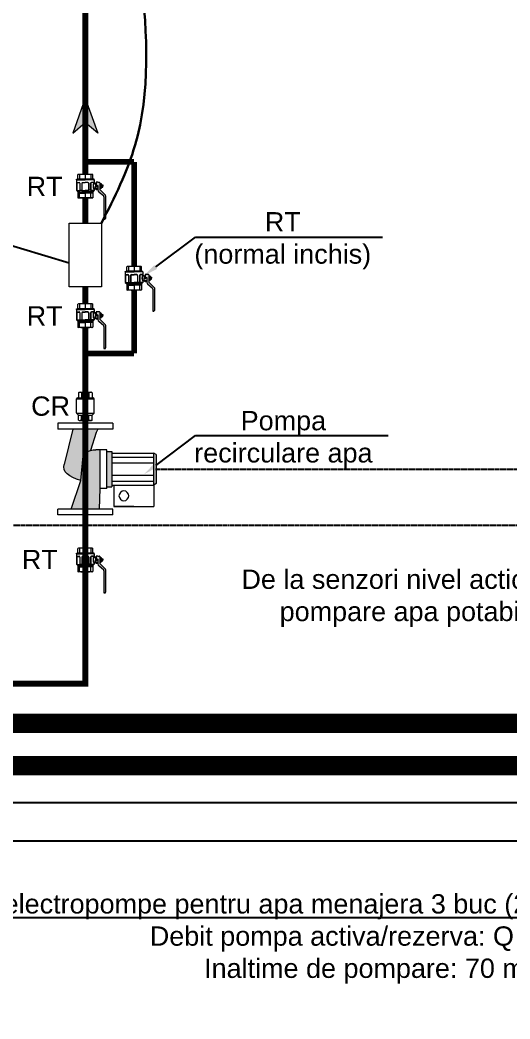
# Model space of a CAD drawing. Header units: millimetres. Extents: x 0 to 53377, y 0 to 36189.
# Drawn here: x 27471 to 30010, y 25508 to 30679 of the extents above; entities that cross this region are included whole.
import ezdxf
from ezdxf import colors
from ezdxf.entities.mleader import LeaderData, LeaderLine
from ezdxf.enums import TextEntityAlignment as Align
from ezdxf.math import Vec2, Vec3

# ---------------------------------------------------------------- set-up
doc = ezdxf.new("R2010")
doc.units = ezdxf.units.MM
doc.linetypes.add('ACAD_ISO07W100', pattern=[3, 0, -3])
for name, color, linetype, lineweight in [('IS_TEXT', 7, 'Continuous', 5), ('MC-SAN-ECHIPAMENTE', 7, 'Continuous', 0), ('SAN-MC-Circuit_Informatii', 83, 'ACAD_ISO07W100', 25), ('SAN-MC-COLD WATER', 5, 'Continuous', 30), ('SAN-MC-GRAY WATER', 6, 'GW_LINE', 30), ('SAN-MC-VALVE', 7, 'Continuous', 5)]:
    doc.layers.add(name, color=color, linetype=linetype, lineweight=lineweight)
for name, color, linetype in [('MC-SAN-VANE', 7, 'Continuous'), ('S_ECHIPAMENTE', 7, 'Continuous'), ('SAN-MC-TEXT', 7, 'Continuous')]:
    doc.layers.add(name, color=color, linetype=linetype)
doc.styles.add('CP_ATTR', font='romans.shx')
doc.styles.add('MC-1_la_050', font='arial.ttf', dxfattribs={"height": 0.1})
doc.styles.get("Standard").update_dxf_attribs({"font": 'arial.ttf'})
doc.linetypes.add('GW_LINE', pattern='A,50,15,["GW",Standard,S=0.1,R=0,X=2.5,Y=-6],-30', length=95)
doc.dimstyles.get("Standard").update_dxf_attribs({"dimtxt": 0.18, "dimasz": 0.18, "dimexe": 0.18, "dimexo": 0.0625, "dimgap": 0.09, "dimtad": 0, "dimtih": 1, "dimtoh": 1, "dimdec": 4, "dimzin": 0, "dimdsep": 46, "dimtxsty": 'Standard', "dimcen": 0.09, "dimadec": 0, "dimazin": 0, "dimtfac": 1, "dimtdec": 4, "dimtofl": 0, "dimtmove": 0, "dimatfit": 3, "dimfxl": 1, "dimtolj": 1, "dimtzin": 0, "dimarcsym": 0})

# ---------------------------------------------------------------- blocks, each defined once
blk = doc.blocks.new('VANE')
at = {"layer": 'MC-SAN-VANE', "lineweight": 5}
h = blk.add_hatch(color=1, dxfattribs=at)
h.dxf.hatch_style = 1
h.paths.add_polyline_path([(104801.9372005011, 148969.4993944403), (104817.1781605011, 148969.7734704467), (104818.4126977987, 148969.5311504772), (104819.1461958873, 148969.1138995579), (104819.8487093789, 148968.3875409943), (104820.0368874804, 148968.0867491213), (104820.3393242124, 148967.3280487963), (104820.4440696147, 148966.5075558899), (104820.4440696147, 148931.9352122297), (104820.6926690334, 148930.6854082627), (104821.4006208811, 148929.6258726058), (104848.8807943059, 148902.145716642), (104849.5887474088, 148901.0861746882), (104849.8373605011, 148899.8363628371), (104849.8373605011, 148782.2007984467), (104848.8807837935, 148779.8914497111), (104846.5714405012, 148778.9348784467), (104841.1282405012, 148778.9348784467), (104841.1282296147, 148893.5657908361), (104840.9441383603, 148895.105602399), (104840.5162454644, 148896.326269147), (104839.752691503, 148897.575464716), (104838.7949696132, 148898.5694754567), (104816.4794511283, 148917.294428995), (104813.9134943775, 148920.0041872986), (104813.042203905, 148921.2884891865), (104812.1762676485, 148922.9024426677), (104811.2661470554, 148925.3472675835), (104810.7753707382, 148927.7546394567), (104810.6463096148, 148929.8036334222), (104810.6463096148, 148953.4438704467), (104801.9372005011, 148953.4438704467)])
at = {"layer": 'MC-SAN-VANE', "linetype": 'Continuous', "lineweight": 5}
for p, q in [((104699.2784485011, 148984.9998208979), (104705.5525425853, 148986.6809689629)), ((104699.2784485011, 148984.9998208979), (104745.0013285011, 148984.9998208979)), ((104699.2784485011, 148981.7339008979), (104699.2784485011, 148984.9998208979)), ((104745.0013285011, 148981.7339008979), (104699.2784485011, 148981.7339008979)), ((104699.2784485011, 148981.7339008979), (104699.2784485011, 148927.8462208979)), ((104699.2784485011, 148981.7339008979), (104701.7278885011, 148981.7339008979)), ((104699.2784485011, 148981.7339008979), (104699.9617442835, 148981.7339008979)), ((104700.0949285011, 148981.7339008979), (104701.0503842835, 148981.7339008979)), ((104701.0503842835, 148981.7339008979), (104745.0013285011, 148981.7339008979)), ((104709.0762085011, 149010.5828608979), (104706.3546085011, 149009.0115396947)), ((104706.3546085011, 148987.7312129078), (104706.3546085011, 149009.0115396947)), ((104706.3546085011, 148986.8958831073), (104783.6480485011, 148986.8958831073)), ((104715.4224095826, 149009.0115396947), (104715.4224095826, 148986.8958831073)), ((104745.0013285011, 149009.0115396947), (104745.0013285011, 148986.8958831073)), ((104790.7242085011, 148984.9998208979), (104745.0013285011, 148984.9998208979)), ((104790.7242085011, 148981.7339008979), (104745.0013285011, 148981.7339008979)), ((104788.9522727187, 148981.7339008979), (104745.0013285011, 148981.7339008979)), ((104774.5802474196, 149009.0115396947), (104774.5802474196, 148986.8958831073)), ((104780.9264485011, 149010.5828608979), (104783.6480485011, 149009.0115396947)), ((104783.6480485011, 148987.726344374), (104783.6480485011, 149009.0115396947)), ((104790.7242085011, 148984.9998208979), (104784.4495426236, 148986.6811221754)), ((104787.4582885011, 148981.7339008979), (104790.7242085011, 148981.7339008979)), ((104789.9077285011, 148981.7339008979), (104788.9522727187, 148981.7339008979)), ((104790.7242085011, 148981.7339008979), (104790.0409127187, 148981.7339008979)), ((104790.7242085011, 148981.7339008979), (104790.7242085011, 148984.9998208979)), ((104790.7242085011, 148981.7339008979), (104790.7242085011, 148964.8599808979)), ((104700.3670885011, 148965.404300898), (104700.3670885011, 148926.7575808979)), ((104702.5443685011, 148968.6702208979), (104713.1174361363, 148968.6702208979)), ((104702.5443685011, 148967.5815808979), (104713.1174361363, 148967.5815808979)), ((104716.3833561363, 148964.3156608979), (104716.3833561363, 148926.7575808979)), ((104717.4719961363, 148964.3156608979), (104717.4719961363, 148926.7575808979)), ((104726.7635820819, 148964.3156608979), (104726.7635820819, 148926.7575808979)), ((104727.8522220819, 148964.3156608979), (104727.8522220819, 148926.7575808979)), ((104731.1181420819, 148968.6702208979), (104745.0013285011, 148968.6702208979)), ((104731.1181420819, 148967.5815808979), (104745.0013285011, 148967.5815808979)), ((104758.8845149203, 148968.6702208979), (104745.0013285011, 148968.6702208979)), ((104758.8845149203, 148967.5815808979), (104745.0013285011, 148967.5815808979)), ((104762.1504349203, 148964.3156608979), (104762.1504349203, 148926.7575808979)), ((104763.2390749203, 148964.3156608979), (104763.2390749203, 148926.7575808979)), ((104772.5306390931, 148964.3156608979), (104772.5306390931, 148926.7575808979)), ((104773.6192790931, 148964.3156608979), (104773.6192790931, 148926.7575808979)), ((104787.4582885011, 148968.6702208979), (104776.8851990931, 148968.6702208979)), ((104787.4582885011, 148967.5815808979), (104776.8851990931, 148967.5815808979)), ((104789.6355685011, 148965.404300898), (104789.6355685011, 148964.8599808979)), ((104789.6355685011, 148935.466700898), (104789.6355685011, 148926.7575808979)), ((104790.7242085011, 148963.7713408979), (104796.4940005011, 148963.7713408979)), ((104790.7242085011, 148936.5553408979), (104796.4940005011, 148936.5553408979)), ((104790.7242085011, 148935.466700898), (104790.7242085011, 148927.8462208979)), ((104797.5826405011, 148962.6827008979), (104797.5826405011, 148950.1633408979)), ((104797.5826405011, 148962.1383808979), (104801.9372005011, 148962.1383808979)), ((104797.5826405011, 148937.6439808979), (104797.5826405011, 148950.1633408979)), ((104797.5826405011, 148938.188300898), (104810.6463205011, 148938.188300898)), ((104798.3514816147, 148952.8849408979), (104805.5297125011, 148952.8849408979)), ((104798.3514816147, 148952.8849408979), (104798.3514816147, 148947.4417408979)), ((104798.3514816147, 148947.4417408979), (104805.5297125011, 148947.4417408979)), ((104801.7884051859, 148952.3406208979), (104801.7884051859, 148947.9860608979)), ((104801.9372005011, 148969.4993944403), (104801.9372005011, 148953.4438704467)), ((104810.6463205011, 148969.4993944403), (104801.9372005011, 148969.4993944403)), ((104801.9372005011, 148953.4438704467), (104810.6463205011, 148953.4438704467)), ((104801.9372005011, 148930.8272873556), (104801.9372005011, 148938.188300898)), ((104810.6463205011, 148930.8272873556), (104801.9372005011, 148930.8272873556)), ((104806.0740325011, 148947.9860608979), (104806.0740325011, 148952.3406208979)), ((104810.6463205011, 148969.7734704467), (104817.1781605011, 148969.7734704467)), ((104810.6463205011, 148969.4993944403), (104810.6463205011, 148969.7734704467)), ((104810.6463205011, 148953.4438704467), (104810.6463205011, 148929.8036391636)), ((104820.4440805011, 148966.5075504468), (104820.4440805011, 148950.1633408979)), ((104820.4440805011, 148950.1633408979), (104820.4440805011, 148931.9352180563)), ((104821.4006249235, 148929.6258642515), (104848.8807943059, 148902.145716642)), ((104822.0770405011, 148961.6086704467), (104825.8872805011, 148961.6086704467)), ((104822.0770405011, 148938.7472304467), (104825.8872805011, 148938.7472304467)), ((104829.1532005011, 148958.3427504468), (104829.1532005011, 148950.1779504467)), ((104829.1532005011, 148957.1051844947), (104829.3709285011, 148957.2541104468)), ((104829.1532005011, 148956.3064710996), (104829.3702099987, 148957.1051844947)), ((104829.1532005011, 148957.1051844947), (104829.3709285011, 148957.1051844947)), ((104829.1532005011, 148957.1051844947), (104829.3702099987, 148957.1051844947)), ((104829.3709285011, 148957.1051844947), (104829.1532005011, 148957.1051844947)), ((104829.3709285011, 148956.3064710996), (104829.1532005011, 148956.3064710996)), ((104829.1532005011, 148954.7372836307), (104829.3709285011, 148956.2895971795)), ((104829.3709285011, 148954.7372836307), (104829.1532005011, 148954.7372836307)), ((104829.1532005011, 148952.6088617939), (104829.3709285011, 148954.7154890579)), ((104829.3709285011, 148952.6088617939), (104829.1532005011, 148952.6088617939)), ((104829.1532005011, 148950.1779504467), (104829.3709285011, 148952.5868930387)), ((104829.3709285011, 148950.1779504467), (104829.1532005011, 148950.1779504467)), ((104829.1532005011, 148942.0131504467), (104829.1532005011, 148950.1779504467)), ((104829.1532005011, 148947.7470173267), (104829.3709285011, 148950.1779504467)), ((104829.1532005011, 148945.6185954899), (104829.3709285011, 148947.7470173267)), ((104829.3709285011, 148947.7470173267), (104829.1532005011, 148947.7470173267)), ((104829.1532005011, 148944.0494080211), (104829.3709285011, 148945.6185954899)), ((104829.3709285011, 148945.6185954899), (104829.1532005011, 148945.6185954899)), ((104829.1532005011, 148943.2507163987), (104829.3709285011, 148944.0494080211)), ((104829.3709285011, 148944.0494080211), (104829.1532005011, 148944.0494080211)), ((104829.1532005011, 148943.1017904467), (104829.3709285011, 148943.2507163987)), ((104829.3709285011, 148943.2507163987), (104829.1532005011, 148943.2507163987)), ((104829.1532005011, 148943.1017904467), (104830.8929343123, 148943.1017904467)), ((104829.3709285011, 148957.2541104468), (104830.8929343123, 148957.2541104468)), ((104830.8929343123, 148957.2541104468), (104830.8929343123, 148950.1779504467)), ((104831.3304805011, 148955.6211504467), (104830.8929343123, 148957.2541104468)), ((104830.8929343123, 148950.1779504467), (104834.7110125203, 148950.1779504467)), ((104830.8929343123, 148943.1017904467), (104830.8929343123, 148950.1779504467)), ((104831.3304805011, 148944.7347504467), (104830.8929343123, 148943.1017904467)), ((104831.3304805011, 148955.6211504467), (104835.1407205011, 148955.6211504467)), ((104831.3304805011, 148944.7347504467), (104835.1407205011, 148944.7347504467)), ((104835.1407205011, 148955.6211504467), (104835.1407205011, 148950.1779504467)), ((104835.1407205011, 148944.7347504467), (104835.1407205011, 148950.1779504467)), ((104699.2784485011, 148927.8462208979), (104706.3546085011, 148920.7700608979)), ((104700.3670885011, 148926.7575808979), (104717.4719961363, 148926.7575808979)), ((104706.3546085011, 148920.7700608979), (104706.3546085011, 148889.7199143635)), ((104706.3546085011, 148920.7700608979), (104745.0013285011, 148920.7700608979)), ((104706.3546085011, 148913.1495808979), (104745.0013285011, 148913.1495808979)), ((104709.1415704467, 148888.1108608979), (104706.3546085011, 148889.7199143635)), ((104780.8610647827, 148888.1108608979), (104709.1415704467, 148888.1108608979)), ((104715.4224095826, 148889.7199143635), (104715.4224095826, 148913.1495808979)), ((104717.4719961363, 148927.8462208979), (104726.7635820819, 148927.8462208979)), ((104726.7635820819, 148926.7575808979), (104745.0013285011, 148926.7575808979)), ((104763.2390749203, 148926.7575808979), (104745.0013285011, 148926.7575808979)), ((104783.6480485011, 148920.7700608979), (104745.0013285011, 148920.7700608979)), ((104745.0013285011, 148913.1495808979), (104745.0013285011, 148889.7199143635)), ((104783.6480485011, 148913.1495808979), (104745.0013285011, 148913.1495808979)), ((104772.5306390931, 148927.8462208979), (104763.2390749203, 148927.8462208979)), ((104789.6355685011, 148926.7575808979), (104772.5306390931, 148926.7575808979)), ((104774.5802474196, 148889.7199143635), (104774.5802474196, 148913.1495808979)), ((104780.8610647827, 148888.1108608979), (104783.6480485011, 148889.7199143635)), ((104790.7242085011, 148927.8462208979), (104783.6480485011, 148920.7700608979)), ((104783.6480485011, 148920.7700608979), (104783.6480485011, 148889.7199143635)), ((104838.7949801619, 148898.5694689235), (104816.4794495763, 148917.2944252883)), ((104841.1282405011, 148893.5657964371), (104841.1282405011, 148778.9348784467)), ((104849.8373605011, 148899.8363628371), (104849.8373605011, 148782.2007984467)), ((104841.1282405011, 148779.2546337875), (104841.4479740691, 148778.9348784467)), ((104841.1282405011, 148778.9348784467), (104846.5714405011, 148778.9348784467))]:
    blk.add_line(p, q, dxfattribs=at)
at = {"layer": 'MC-SAN-VANE', "lineweight": 5}
blk.add_line((104780.9264485012, 149010.5828608979), (104709.0762085011, 149010.5828608979), dxfattribs=at)
at = {"layer": 'MC-SAN-VANE', "linetype": 'Continuous', "lineweight": 5}
for centre, radius, start, end in [((104705.2659685011, 148987.7312129078), 1.08864, 285.0001638854335, 0), ((104710.8885090419, 149003.2561270671), 7.326733830778667, 51.77027184964861, 128.2297281503514), ((104730.2118690419, 148940.1971367793), 70.38572411866541, 77.8706061102318, 102.1293938897682), ((104759.7907879603, 148940.1971367793), 70.38572411865243, 77.8706061102318, 102.1293938897682), ((104779.1141479604, 149003.2561270671), 7.326733830780834, 51.77027184964861, 128.2297281503514), ((104784.7366776147, 148987.7312129078), 1.08864, 180, 254.9998361145665), ((104702.5443630579, 148966.4929354547), 2.17728, 90, 180), ((104702.5443630579, 148965.4042954547), 2.17728, 90, 180), ((104713.1174415795, 148964.3156554547), 4.354559999999999, 0, 90), ((104713.1174415795, 148964.3156554547), 3.26592, 0, 90), ((104731.1181366387, 148964.3156554547), 4.354559999999999, 90, 180), ((104731.1181366387, 148964.3156554547), 3.26592, 90, 180), ((104758.8845094771, 148964.3156554547), 4.354559999999999, 0, 90), ((104758.8845094771, 148964.3156554547), 3.26592, 0, 90), ((104776.8852045363, 148964.3156554547), 4.354559999999999, 90, 180), ((104776.8852045363, 148964.3156554547), 3.26592, 90, 180), ((104787.4582830579, 148966.4929354547), 2.17728, 0, 90), ((104787.4582830579, 148965.4042954547), 2.17728, 0, 90), ((104790.7242030579, 148964.8599754547), 1.08864, 180, 270), ((104790.7242030579, 148935.4666954546), 1.08864, 90, 180), ((104791.8128430579, 148964.8599754547), 1.08864, 180, 270), ((104791.8128430579, 148935.4666954546), 1.08864, 90, 180), ((104796.4939950579, 148962.6826954547), 1.08864, 0, 90), ((104796.4939950579, 148937.6439754547), 1.08864, 270, 0), ((104802.3327197427, 148952.3406154547), 0.5443199999999999, 90, 180), ((104802.3327197427, 148947.9860554547), 0.5443199999999999, 180, 270), ((104805.5297070579, 148952.3406154547), 0.5443199999999999, 0, 90), ((104805.5297070579, 148947.9860554547), 0.5443199999999999, 270, 0), ((104826.9759096147, 148929.8036334222), 16.3296, 180, 230.0000277789565), ((104817.1781496147, 148966.5075558899), 3.26592, 0, 90), ((104822.0770296147, 148963.2416358899), 1.63296, 180, 270), ((104822.0770296147, 148937.1142758899), 1.63296, 90, 180), ((104823.7099896147, 148931.9352122297), 3.26592, 180, 224.9996388914557), ((104825.8872696147, 148958.3427558899), 3.26592, 0, 90), ((104825.8872696147, 148942.0131558899), 3.26592, 270, 0), ((104819.2687466768, 148953.7160305185), 12.15069936369409, 343.0711944507831, 16.92880833811341), ((104819.332661927, 148946.6398703734), 12.08956805895613, 342.9829888881513, 17.01700833560215), ((104825.1742194106, 148952.9089671827), 9.920124758723007, 344.0200666730858, 15.97993055170788), ((104825.1742194106, 148947.4469337107), 9.920124758723007, 344.020069448292, 15.97993332691417), ((104710.8885090419, 148895.3030728608), 7.192211962924832, 230.9210771610344, 309.0789228389656), ((104730.2118690419, 148956.8833314477), 68.77247054979577, 257.5815907563045, 282.4184092436955), ((104759.7907879603, 148956.8833314477), 68.77247054978793, 257.5815907563045, 282.4184092436955), ((104779.1141479604, 148895.3030728608), 7.192211962925527, 230.9210771610344, 309.0789228389656), ((104834.5963896147, 148893.5657908361), 6.53184, 0, 50.00006667401478), ((104846.5714296147, 148899.8363639922), 3.26592, 0, 44.99989444550913), ((104846.5714296147, 148782.2008038899), 3.26592, 270, 0)]:
    blk.add_arc(centre, radius, start, end, dxfattribs=at)
for centre, major_axis, ratio, start_param, end_param in [((104789.9544148275, 148950.1633354547), (-4.263868610459944e-15, -13.92685176959958), 0.3553911587178824, 3.141592653589793, 6.283185307179586), ((104791.2685230579, 148950.1633354547), (-0.5443202537656929, -13.6079999898492), 0.3430409730830211, 3.141592653589466, 6.283185307179259)]:
    blk.add_ellipse(centre, major_axis=major_axis, ratio=ratio, start_param=start_param, end_param=end_param, dxfattribs=at)
blk = doc.blocks.new('VANE CLAPETA')
at = {"layer": 'MC-SAN-VANE', "linetype": 'Continuous', "lineweight": 5}
for p, q in [((104379.1623001677, 148638.9406444809), (104376.7005894486, 148634.6768364419)), ((104376.7005894486, 148634.6768364419), (104376.7005894486, 148572.0023120633)), ((104376.7005894486, 148576.8856222526), (104376.7005894486, 148629.7935262526)), ((104379.1623001677, 148638.9406444809), (104404.8819234989, 148638.9406444809)), ((104379.1623001677, 148638.9406444809), (104404.8819234989, 148638.9406444809)), ((104379.1623001677, 148622.214511064), (104404.8819234989, 148622.214511064)), ((104379.1623001677, 148620.6497909626), (104404.8819234989, 148620.6497909626)), ((104404.3408330766, 148638.8955468785), (104404.3408330766, 148567.7836016268)), ((104404.8819234989, 148638.9406444809), (104413.8564233791, 148647.6512224978)), ((104415.4952632847, 148647.7516016348), (104415.4952632847, 148559.6787192259)), ((104417.7791081946, 148649.2418674413), (104489.4179448172, 148649.2418674413)), ((104417.9704550419, 148649.2418674413), (104487.1852453588, 148649.2418674413)), ((104489.4179448172, 148649.2418674413), (104489.4179448172, 148557.4372810639)), ((104495.0501280304, 148643.609684228), (104495.0501280304, 148563.0694642773)), ((104521.454073953, 148638.9406444809), (104495.0681276754, 148638.9406444809)), ((104521.454073953, 148638.9406444809), (104495.0681276754, 148638.9406444809)), ((104521.454073953, 148622.214511064), (104495.0681276754, 148622.214511064)), ((104521.454073953, 148620.6497909626), (104495.0681276754, 148620.6497909626)), ((104521.454073953, 148638.9406444809), (104523.9157846722, 148634.6768364419)), ((104523.9157846722, 148634.6768364419), (104523.9157846722, 148572.0023120633)), ((104523.9157846722, 148634.6768364419), (104523.9157846722, 148572.0023120633)), ((104379.1623001677, 148567.7385040243), (104376.7005894486, 148572.0023120633)), ((104379.1623001677, 148586.0303142671), (104404.8819234989, 148586.0303142671)), ((104379.1623001677, 148584.4655941656), (104404.8819234989, 148584.4655941656)), ((104379.1623001677, 148567.7385040243), (104404.8819234989, 148567.7385040243)), ((104379.1623001677, 148567.7385040243), (104404.8819234989, 148567.7385040243)), ((104404.8819234989, 148567.7385040243), (104413.8564233791, 148559.0279260075)), ((104521.454073953, 148586.0303142671), (104495.0681276754, 148586.0303142671)), ((104521.454073953, 148584.4655941656), (104495.0681276754, 148584.4655941656)), ((104521.454073953, 148567.7385040243), (104495.0681276754, 148567.7385040243)), ((104521.454073953, 148567.7385040243), (104495.0681276754, 148567.7385040243)), ((104521.454073953, 148567.7385040243), (104523.9157846722, 148572.0023120633)), ((104417.7791081946, 148557.4372810639), (104489.4179448172, 148557.4372810639)), ((104417.9704550419, 148557.4372810639), (104487.1852453588, 148557.4372810639))]:
    blk.add_line(p, q, dxfattribs=at)
at = {"layer": 'MC-SAN-VANE', "lineweight": 5}
for p, q in [((104440.7438543469, 148605.1087933058), (104430.6491771918, 148610.9369117511)), ((104440.9579641682, 148610.9369117511), (104430.6491771918, 148610.9369117511)), ((104430.6491771918, 148599.2806748604), (104440.7438543469, 148605.1087933058)), ((104440.9579641682, 148599.2806748604), (104430.6491771918, 148599.2806748604)), ((104446.1683020583, 148607.928850618), (104440.9579641682, 148610.9369117511)), ((104446.1683020583, 148602.2887359935), (104440.9579641682, 148599.2806748604)), ((104467.291812977, 148607.928850618), (104446.1683020583, 148607.928850618)), ((104467.291812977, 148602.2887359935), (104446.1683020583, 148602.2887359935)), ((104464.3442879331, 148612.3939413624), (104467.291812977, 148607.928850618)), ((104477.6501323964, 148605.1087933058), (104464.3442879331, 148612.3939413624)), ((104477.6501323964, 148605.1087933058), (104464.3442879331, 148597.8236452491)), ((104464.3442879331, 148597.8236452491), (104467.291812977, 148602.2887359935))]:
    blk.add_line(p, q, dxfattribs=at)
at = {"layer": 'MC-SAN-VANE', "linetype": 'Continuous', "lineweight": 5}
for centre, radius, start, end in [((104393.497212809, 148630.1863977471), 16.7966233602848, 148.5878333819766, 211.4121666180234), ((104444.4180005399, 148603.3395742527), 67.7174110912179, 164.5036123889893, 180), ((104417.7791081946, 148643.609684228), 5.632183213337642, 90, 134.1450144200092), ((104489.4179448172, 148643.609684228), 5.632183213337642, 0, 90), ((104507.1191613119, 148630.1863977471), 16.7966233602848, 328.5878333819765, 31.41216661802346), ((104456.1983735809, 148603.3395742527), 67.7174110912179, 0, 15.49638761101068), ((104444.4180005399, 148603.3395742527), 67.7174110912179, 180, 195.4963876110106), ((104393.497212809, 148576.4927507582), 16.7966233602848, 148.5878333819766, 211.4121666180234), ((104456.1983735809, 148603.3395742527), 67.7174110912179, 344.5036123889893, 0), ((104507.1191613119, 148576.4927507582), 16.7966233602848, 328.5878333819765, 31.41216661802346), ((104417.7791081946, 148563.0694642773), 5.632183213337642, 225.8549855799908, 270), ((104489.4179448172, 148563.0694642773), 5.632183213337642, 270, 0)]:
    blk.add_arc(centre, radius, start, end, dxfattribs=at)
blk = doc.blocks.new('Pompa Circulatie')
at = {"layer": 'IS_TEXT'}
h = blk.add_hatch(color=124, dxfattribs=at)
edge = h.paths.add_edge_path()
edge.add_line((168766.3227080945, -192364.0365813712), (168778.6618515222, -192338.1092631429))
edge.add_line((168778.6618515222, -192338.1092631429), (168595.2403940273, -192338.1092631429))
edge.add_line((168595.2403940273, -192338.1092631429), (168531.6853056019, -192598.837837776))
edge.add_ellipse((168739.8657435682, -192618.1455247015), major_axis=(-211.7006002730153, 1.613635574257978e-11), ratio=0.5022104817898779, start_angle=349.5368714559509, end_angle=426.0144438602741)
edge.add_line((168653.8081091084, -192715.2829869096), (168669.6333160679, -192537.9092631495))
edge.add_ellipse((168763.6589647598, -192537.9092631433), major_axis=(-94.02564869174967, 2.207368504400977e-11), ratio=0.5025224569838652, start_angle=294.6584157695812, end_angle=360, ccw=False)
edge.add_line((168724.4307509263, -192494.9679330687), (168766.3227080945, -192364.0365813712))
edge = h.paths.add_edge_path()
edge.add_line((168792.8793838733, -192490.6592631432), (168763.6486532402, -192490.6592631431))
edge.add_ellipse((168762.7088286821, -192535.5343119693), major_axis=(-89.28105523694838, 1.886344105925786e-10), ratio=0.5026546246885002, start_angle=269.3968600054681, end_angle=295.3930076938772)
edge.add_ellipse((168763.6589647598, -192537.9092631433), major_axis=(-94.02564869174967, 2.207368504400977e-11), ratio=0.5025224569838652, start_angle=294.6504528275801, end_angle=360.0000000000268)
edge.add_line((168669.6333160684, -192537.9092631435), (168653.8081091085, -192715.2829869095))
edge.add_line((168653.8081091085, -192715.2829869095), (168583.0301833825, -192926.7092631439))
edge.add_line((168583.0301833825, -192926.7092631439), (168788.7657404555, -192926.7092631439))
edge.add_line((168788.7657404555, -192926.7092631439), (168792.8793838733, -192774.1592631446))
edge.add_line((168792.8793838733, -192774.1592631446), (168792.8793838733, -192490.6592631432))
h = blk.add_hatch(color=124, dxfattribs=at)
h.paths.add_polyline_path([(168880.3892734945, -192502.4717631432), (168844.0168161056, -192502.4717631432), (168844.0168161056, -192762.3467631436), (168880.3892734945, -192762.3467631436)])
h.paths.add_polyline_path([(169207.0434287208, -192526.0967631432), (169191.2686655479, -192514.2842631432), (169191.2686655479, -192750.5342631436), (169207.0434287208, -192738.7217631436)])
at = {"layer": 'IS_TEXT', "lineweight": 9}
for p, q in [((168888.4434287149, -192294.9092631429), (168483.4434287075, -192294.9092631429)), ((168483.4434287075, -192294.9092631429), (168483.4434287075, -192338.1092631429)), ((168888.4434287149, -192294.9092631429), (168888.4434287149, -192338.1092631429)), ((168888.4434287149, -192338.1092631429), (168483.4434287075, -192338.1092631429)), ((168595.2403940273, -192338.1092631429), (168531.6853056021, -192598.8378377755)), ((168766.3227080945, -192364.0365813712), (168724.4228901441, -192494.9925015756)), ((168778.6618515222, -192338.1092631429), (168766.3227080945, -192364.0365813712)), ((168844.0168161056, -192490.6592631432), (168763.64865324, -192490.6592631432)), ((168792.8793838733, -192490.6592631432), (168792.8793838733, -192774.1592631436)), ((168844.0168161056, -192774.1592631436), (168844.0168161056, -192490.6592631432)), ((168844.0168161056, -192502.4717631432), (168880.3892734945, -192502.4717631432)), ((168880.3434287148, -192514.2842631432), (169191.2686655479, -192514.2842631432)), ((168880.3892734945, -192502.4717631432), (168880.3892734945, -192762.3467631436)), ((169191.2686655479, -192750.5342631436), (169191.2686655479, -192514.2842631432)), ((169207.0434287208, -192526.0967631432), (169191.2686655479, -192514.2842631432)), ((168653.8081091085, -192715.2829869096), (168669.6333160681, -192537.9092631433)), ((168880.3434287148, -192544.3021735635), (169191.2686655479, -192544.3021735635)), ((168880.3434287148, -192587.0009418516), (169191.2686655479, -192587.0009418516)), ((169207.0434287208, -192526.0967631432), (169207.0434287208, -192738.7217631436)), ((168583.0301833825, -192926.7092631439), (168653.8081091085, -192715.2829869096)), ((168880.3434287148, -192677.8175844353), (169191.2686655479, -192677.8175844353)), ((168880.3434287148, -192720.5163527232), (169191.2686655479, -192720.5163527232)), ((169207.0434287208, -192738.7217631436), (169191.2686655479, -192750.5342631436)), ((168792.8793838733, -192774.1592631436), (168788.7657404556, -192926.7092631439)), ((168844.0168161056, -192774.1592631436), (168792.8793838733, -192774.1592631436)), ((168844.0168161056, -192762.3467631436), (168880.3892734945, -192762.3467631436)), ((168880.3434287148, -192750.5342631436), (169191.2686655479, -192750.5342631436)), ((168896.0832279226, -192750.5342631436), (168896.0832279226, -192907.8092631438)), ((169191.2686655479, -192750.5342631436), (169191.2686655479, -192907.8092631438)), ((168888.4434287149, -192926.7092631439), (168483.4434287075, -192926.7092631439)), ((168483.4434287075, -192969.909263144), (168483.4434287075, -192926.7092631439)), ((168888.4434287149, -192969.909263144), (168888.4434287149, -192926.7092631439)), ((168896.0832279226, -192907.8092631438), (169191.2686655479, -192907.8092631438)), ((169043.6759467352, -192907.8092631438), (168896.0832279226, -192907.8092631438)), ((168888.4434287149, -192969.909263144), (168483.4434287075, -192969.909263144))]:
    blk.add_line(p, q, dxfattribs=at)
at = {"layer": 'IS_TEXT', "lineweight": 9, "extrusion": (0, 0, -1)}
for centre, major_axis, ratio, start_param, end_param in [((168763.6589647598, -192537.9092631433), (-94.02564869174967, 2.207368504400977e-11), 0.5025224569838652, -4.671818487622659e-13, 1.140564762846077), ((168762.7088286821, -192535.5343119693), (-89.28105523694838, 1.886344105925786e-10), 0.5026546246885002, 1.127604735552486, 1.581323105549939), ((168739.8657435682, -192618.1455247015), (-211.7006002730153, 1.613635574257978e-11), 0.5022104817898779, -1.152169399234739, 0.182616043153057), ((168969.8795873289, -192829.1717631437), (25.30542345593979, 25.30542345593979), 0.9999999999980211, 2.356194490191355, 8.639379797370943)]:
    blk.add_ellipse(centre, major_axis=major_axis, ratio=ratio, start_param=start_param, end_param=end_param, dxfattribs=at)
at = {"layer": 'IS_TEXT', "linetype": 'ByBlock', "lineweight": 9, "style": 'CP_ATTR', "text_generation_flag": 4, "flags": 9}
for tag, height, width, p in [('ARTICLE', 0.0001349999802187085, 1.000000146532418, (168686.0292705768, -192294.662070213)), ('NAME', 0.000135000009322539, 0.9999999309484723, (168686.0293209915, -192294.6610031191)), ('OTHER', 0.0001349999802187085, 1.000000146521639, (168686.0293141029, -192294.6614701244)), ('FLOW', 0.0001349999802187085, 1.000000146532418, (168686.0295968541, -192294.6610031191)), ('PN', 0.0001349999802187085, 1.000000146532418, (168686.0295968563, -192294.6615074876)), ('PRODUCER', 0.0001349999802187085, 1.000000146532418, (168686.0295968519, -192294.6617534203)), ('CHARACTER', 0.000135000009322539, 0.9999999309484723, (168686.0298727189, -192294.6610031191)), ('WEIGHT', 0.000135000009322539, 0.9999999309376931, (168686.0298868781, -192294.6621535808)), ('GROUP', 0.0001349999802187085, 1.000000146521639, (168686.0301914043, -192294.6621827581)), ('TEMPERATURE', 0.000135000009322539, 0.9999999309484723, (168686.0301979894, -192294.6610031191)), ('NUMBER', 0.000135000009322539, 0.9999999309484723, (168686.0304738564, -192294.6610031191)), ('VOLTAGE', 0.000135000009322539, 0.9999999309484723, (168686.0304886817, -192294.6619993529)), ('PRODUCT-TYPE', 0.000135000009322539, 0.9999999309484723, (168686.0307787057, -192294.6610031191)), ('DN', 0.000135000009322539, 0.9999999309376931, (168686.0308222079, -192294.6625787501)), ('ORDER-NO', 0.000135000009322539, 0.9999999309484723, (168686.0310977319, -192294.6610031191)), ('POWER', 0.000135000009322539, 0.9999999309484723, (168686.0311339852, -192294.6621869266)), ('EQUIPMENT', 0.0001349999802187085, 1.000000146521639, (168686.0314171939, -192294.6610048125)), ('PRICE', 0.0001349999802187085, 1.000000146532418, (168686.0314244211, -192294.6622885747)), ('QUANTITY', 0.000135000009322539, 0.9999999309376931, (168686.03172796, -192294.6610131217))]:
    blk.add_attdef(tag, text='', height=height, rotation=270, dxfattribs=dict(at, width=width)).set_placement(p, align=Align.MIDDLE_LEFT)

msp = doc.modelspace()

# ---------------------------------------------------------------- hatches: boundary and pattern name
at = {"layer": 'SAN-MC-TEXT'}
h = msp.add_hatch(color=256, dxfattribs=at)
h.paths.add_polyline_path([(27744.23885898289, 30093.80266402161), (27809.14188221979, 30148.1190774726), (27809.14188221979, 30275.24154281255)])
h.paths.add_polyline_path([(27809.14188221979, 30275.24154281267), (27809.14188221979, 30148.1190774726), (27874.0449054568, 30093.80266402161)])

# ---------------------------------------------------------------- linework, layer by layer
at = {"layer": 'MC-SAN-ECHIPAMENTE'}
for p, q in [((27809.14188221979, 30275.24154281267), (27744.23885898289, 30093.80266402161)), ((27809.14188221979, 30275.24154281267), (27874.0449054568, 30093.80266402161)), ((27744.23885898289, 30093.80266402161), (27809.14188221979, 30148.1190774726)), ((27874.0449054568, 30093.80266402161), (27809.14188221979, 30148.1190774726))]:
    msp.add_line(p, q, dxfattribs=at)
msp.add_lwpolyline([(27725.13532461002, 29627.97640803386), (27893.14843982967, 29627.97640803386), (27893.14843982967, 29298.86080162102), (27725.13532461002, 29298.86080162102)], close=True, dxfattribs=at)
at = {"layer": 'SAN-MC-Circuit_Informatii', "linetype": 'ACAD_ISO07W100', "ltscale": 3}
for points in [[(21360.86298555104, 28216.28937348528), (21918.07301558455, 28216.28937348528), (21918.07301558455, 28064.1683296808), (30599.36151970283, 28064.1683296808), (30599.36151970283, 28928.94479419667)], [(28175.85955066078, 28354.75853670927), (30392.40786402952, 28354.75853670927), (30392.40786402952, 28928.94479419667)]]:
    msp.add_lwpolyline(points, dxfattribs=at)
at = {"layer": 'SAN-MC-Circuit_Informatii', "linetype": 'Continuous', "lineweight": 30, "ltscale": 10}
for points in [[(21245.05297967882, 29627.97640803386), (21277.04272673, 30323.33603288932), (21277.04272673, 31023.49352010863), (21300.91431702161, 31480.00016723084), (21300.91431702161, 31980.09134962747), (21388.9677860653, 32604.17576451041), (21695.15295783174, 32776.0063919141), (23180.3944056367, 32776.0063919141), (23900.41847336525, 33242.9096255583), (25499.57384277601, 33347.78227030486), (26635.18623628467, 33420.88307033305), (28050.34737812961, 33376.15528343944), (28569.4260771777, 33559.74732315838), (29723.10026677957, 34649.23361712788)], [(29723.10026677957, 34649.23361712788), (28692.03159412486, 33316.48216119324), (28333.22473867779, 33066.88432027685), (28149.23298105039, 32581.89008875587), (28051.99678334125, 31453.20762682398), (28100.65232538196, 30895.11429458676), (28067.67914186954, 30032.49900563865), (27893.14843982967, 29627.97640803386)]]:
    msp.add_spline(points, degree=3, dxfattribs=at)
at = {"layer": 'SAN-MC-COLD WATER', "const_width": 100}
for points in [[(30451.7163327725, 27038.93957490487), (26979.5949640416, 27038.93957490488)], [(30451.7163327725, 26819.07241697039), (20331.49950389075, 26819.07237032093)]]:
    msp.add_lwpolyline(points, dxfattribs=at)
at = {"layer": 'SAN-MC-GRAY WATER', "ltscale": 8, "const_width": 30}
for points in [[(27809.1418822198, 29880.41423926564), (27809.11114209678, 31061.60043639643), (26932.10765436059, 31061.60043639643)], [(27809.14187133333, 29944.88157977062), (28062.27528844817, 29944.88157977062)], [(28062.27527756183, 29405.43952421407), (28062.27527756183, 29944.88157977062)], [(27809.14188221979, 29627.97640803386), (27809.14188221979, 29759.5135604688)], [(27809.14188221979, 29211.98556046881), (27809.14188221979, 29298.86080162102)], [(28062.27528844817, 28953.48522208692), (28062.27528844817, 29282.96752421407)], [(26932.10765436059, 27244.31238170445), (27809.14188221979, 27244.31238170445), (27809.14189310622, 29087.94223926563)], [(27809.14187133333, 28953.48522208692), (28062.27528844817, 28953.48522208692)]]:
    msp.add_lwpolyline(points, dxfattribs=at)
at = {"layer": 'SAN-MC-TEXT'}
for p, q in [((20609.22920117282, 26628.39177604137), (40877.61941616522, 26628.39177604137)), ((7939.863559472751, 26430.21232335422), (40875.14028466289, 26430.21232335422))]:
    msp.add_line(p, q, dxfattribs=at)

# ---------------------------------------------------------------- block references
at = {"layer": 'MC-SAN-VANE'}
for p in [(-76935.85944628133, -119130.1686216322), (-76682.72605093935, -119606.714657887), (-76935.85942450847, -119800.1686216322), (-76935.8594353949, -121065.0762504636)]:
    msp.add_blockref('VANE', p, dxfattribs=at)
at = {"layer": 'MC-SAN-VANE', "rotation": 90.00000000000001}
msp.add_blockref('VANE CLAPETA', (176412.4814782453, -75771.31773164724), dxfattribs=at)
at = {"layer": 'S_ECHIPAMENTE', "xscale": 0.7037375680009059, "yscale": 0.7037375680009059, "zscale": 0.7037375680009059}
msp.add_blockref('Pompa Circulatie', (-90901.49368049085, 163917.421749709), dxfattribs=at)

# ---------------------------------------------------------------- texts
at = {"layer": 'SAN-MC-TEXT', "char_height": 100, "attachment_point": 3}
for s, insert, width in [('\\A1;RT', (27691.79789035392, 29867.80878155632), 754.7101068129987), ('\\A1;RT', (27691.79789035392, 29197.61050348263), 754.7101068129987), ('\\A1;CR', (27730.20473774147, 28730.77368141635), 754.7101068129987), ('\\A1;RT', (27666.57809126866, 27936.76564152769), 754.7101068129987), ('\\A1;\\pxqc;De la senzori nivel actionare grup pompare apa potabila (SN)', (30973.72250656885, 27834.5980490548), 2637.887058218016)]:
    msp.add_mtext(s, dxfattribs=dict(at, insert=insert, width=width))

# ---------------------------------------------------------------- leaders
at = {"layer": 'MC-SAN-VANE'}
ml = msp.add_multileader_mtext('Standard', dxfattribs=at)
ml.set_content('\\pxi-2,l2,ql;Vas stocare clor', color=256)
ml.set_leader_properties()
ml.build(insert=Vec2(0, 0))
ml.multileader.update_dxf_attribs({"dogleg_length": 0.36, "arrow_head_size": 100})
ctx = ml.context
ctx.base_point, ctx.char_height, ctx.arrow_head_size, ctx.landing_gap_size, ctx.plane_origin = Vec3(29089.70181443854, 33297.22885212536), 100, 100, 0.09, Vec3(31593.9260051809, 33848.48299704943)
notes = []
notes.append((ctx, [(0, (0, 0, 0), (0, 0), (1, 0), 1, [])]))
ctx.mtext.insert, ctx.mtext.width, ctx.mtext.defined_height, ctx.mtext.flow_direction = Vec3(29089.79181443854, 33342.96555062468), 4738.622065516844, 742.9453259262718, 5
at = {"layer": 'SAN-MC-TEXT'}
ml = msp.add_multileader_mtext('Standard', dxfattribs=at)
ml.set_content('RT{\\A1;\\P\\pxqc;(normal inchis)}', color=256, style='MC-1_la_050')
ml.set_leader_properties()
ml.build(insert=Vec2(0, 0))
ml.multileader.update_dxf_attribs({"text_left_attachment_type": 6, "text_right_attachment_type": 6, "text_top_attachment_type": 0, "text_bottom_attachment_type": 0, "dogleg_length": 0.005, "arrow_head_size": 75})
ctx = ml.context
ctx.base_point, ctx.char_height, ctx.arrow_head_size, ctx.landing_gap_size, ctx.plane_origin = Vec3(28381.00984965673, 29555.21158615413), 100, 75, 0, Vec3(30719.35091621768, 30895.74651300232)
ctx.left_attachment, ctx.right_attachment, ctx.text_align_type = 6, 6, 1
notes.append((ctx, [(0, (1, 1, 0), (28381.00484965673, 29555.21158615413), (1, 0), 0.005, [(0, [(28113.76794411856, 29355.96803756771)], 256, [])])]))
ctx.mtext.insert, ctx.mtext.width, ctx.mtext.alignment, ctx.mtext.flow_direction = Vec3(28832.27178690094, 29684.61131330283), 986.9950840834063, 2, 5
ml = msp.add_multileader_mtext('Standard', dxfattribs=at)
ml.set_content('Pompa recirculare apa', color=256, style='MC-1_la_050')
ml.set_leader_properties()
ml.build(insert=Vec2(0, 0))
ml.multileader.update_dxf_attribs({"text_left_attachment_type": 6, "text_right_attachment_type": 6, "text_top_attachment_type": 0, "text_bottom_attachment_type": 0, "dogleg_length": 0.005, "arrow_head_size": 75})
ctx = ml.context
ctx.base_point, ctx.char_height, ctx.arrow_head_size, ctx.landing_gap_size, ctx.plane_origin = Vec3(28381.00984965673, 28527.77969914024), 100, 75, 0, Vec3(30719.35091621768, 29868.31462598843)
ctx.left_attachment, ctx.right_attachment, ctx.text_align_type = 6, 6, 1
notes.append((ctx, [(0, (1, 1, 0), (28381.00484965673, 28527.77969914024), (1, 0), 0.005, [(0, [(28113.76794411856, 28328.53615055382)], 256, [])])]))
ctx.mtext.insert, ctx.mtext.width, ctx.mtext.alignment, ctx.mtext.flow_direction = Vec3(28835.51189604145, 28655.54231851268), 986.9950840834063, 2, 5
ml = msp.add_multileader_mtext('Standard', dxfattribs=at)
ml.set_content('{\\LGrup electropompe pentru apa menajera 3 buc (2F+1R) cu turatie variabila\\P}Debit pompa activa/rezerva: Q = 7.5 l/s\\PInaltime de pompare: 70 mCA', color=256)
ml.set_leader_properties()
ml.build(insert=Vec2(0, 0))
ml.multileader.update_dxf_attribs({"dogleg_length": 0.36, "arrow_head_size": 125})
ctx = ml.context
ctx.base_point, ctx.char_height, ctx.arrow_head_size, ctx.landing_gap_size, ctx.plane_origin = Vec3(27043.25065536977, 26090.5067228535), 100, 125, 0.09, Vec3(38268.46988991203, 26123.42857231707)
ctx.text_align_type = 1
notes.append((ctx, [(1, (1, 1, 0), (31662.41275632475, 26090.5067228535), (-1, 0), 0.36, [(0, [(31899.63073916233, 26786.13742590365)], 0, [])])]))
ctx.mtext.insert, ctx.mtext.width, ctx.mtext.defined_height, ctx.mtext.alignment, ctx.mtext.flow_direction = Vec3(29352.65170584726, 26154.38803253972), 5809.14847281191, 2998.262468826173, 2, 5
at = {"layer": 'SAN-MC-VALVE'}
msp.add_leader([(27725.24689765295, 29419.98260802281), (26979.03129879837, 29645.82893415261), (26181.03530418035, 29645.82893415261)], dimstyle='Standard', override={"dimgap": 0.09, "dimtad": 0}, dxfattribs=at)
for ctx, leaders in notes:
    for number, flags, end, landing, length, lines in leaders:
        leader = LeaderData()
        leader.index, (leader.has_last_leader_line, leader.has_dogleg_vector, leader.attachment_direction) = number, flags
        leader.last_leader_point, leader.dogleg_vector, leader.dogleg_length = Vec3(end), Vec3(landing), length
        for number, points, colour, breaks in lines:
            line = LeaderLine()
            line.index, line.vertices, line.color, line.breaks = number, Vec3.list(points), colors.encode_raw_color(colour), breaks
            leader.lines.append(line)
        ctx.leaders.append(leader)

doc.saveas('drawing.dxf')
